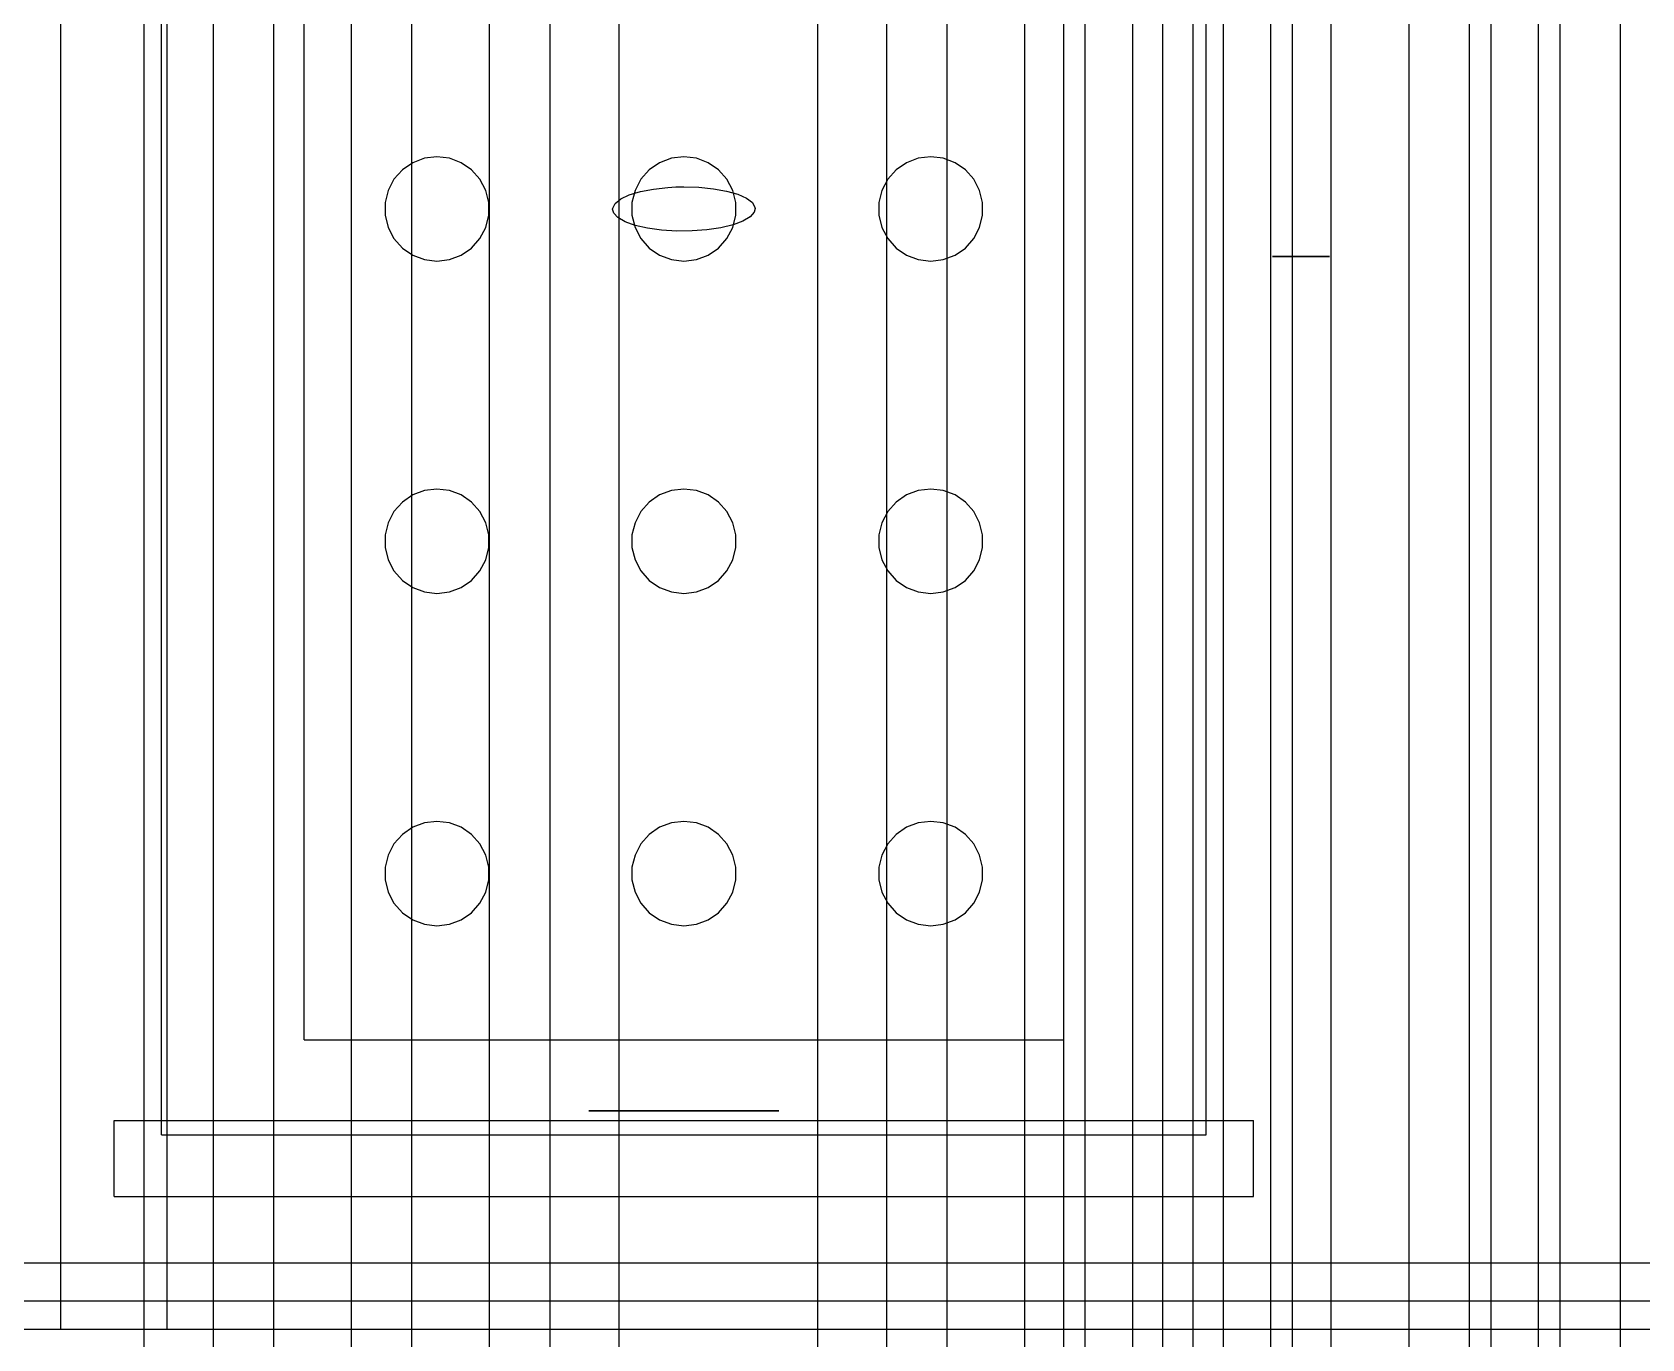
# Model space of a CAD drawing. Header units: millimetres. Extents: x -1355 to 669, y -1138 to 733.
# Drawn here: x -224.85 to -206.2, y 30.99 to 46.13 of the extents above; entities that cross this region are included whole.
import ezdxf

# ---------------------------------------------------------------- set-up
doc = ezdxf.new("R2010")
doc.units = ezdxf.units.MM
doc.layers.add('HIDDEN', color=8, linetype='Continuous')

msp = doc.modelspace()

# ---------------------------------------------------------------- linework, layer by layer
at = {"layer": 'HIDDEN'}
for points in [[(-223.55, 4.93), (-223.55, 276.75)], [(-223.55, 4.93), (-223.55, 276.75)], [(-218.05, 4.93), (-218.05, 276.75)], [(-218.05, 4.93), (-218.05, 276.75)], [(-215.75, 5.15), (-215.75, 276.75)], [(-215.75, 5.15), (-215.75, 276.75)], [(-210.25, 5.15), (-210.25, 276.75)], [(-210.25, 5.15), (-210.25, 276.75)], [(-207.95, 5.37), (-207.95, 276.75)], [(-207.95, 5.37), (-207.95, 276.75)], [(-222.75, 5.43), (-222.75, 276.25)], [(-222.75, 5.43), (-222.75, 276.25)], [(-222.05, 5.43), (-222.05, 276.25)], [(-222.05, 5.43), (-222.05, 276.25)], [(-221.15, 5.43), (-221.15, 276.25)], [(-221.15, 5.43), (-221.15, 276.25)], [(-220.45, 5.43), (-220.45, 276.25)], [(-220.45, 5.43), (-220.45, 276.25)], [(-219.55, 5.43), (-219.55, 276.25)], [(-219.55, 5.43), (-219.55, 276.25)], [(-218.85, 5.43), (-218.85, 276.25)], [(-218.85, 5.43), (-218.85, 276.25)], [(-214.95, 5.65), (-214.95, 276.25)], [(-214.95, 5.65), (-214.95, 276.25)], [(-214.25, 5.65), (-214.25, 276.25)], [(-214.25, 5.65), (-214.25, 276.25)], [(-213.35, 5.65), (-213.35, 276.25)], [(-213.35, 5.65), (-213.35, 276.25)], [(-212.65, 5.65), (-212.65, 276.25)], [(-212.65, 5.65), (-212.65, 276.25)], [(-211.75, 5.65), (-211.75, 276.25)], [(-211.75, 5.65), (-211.75, 276.25)], [(-211.05, 5.65), (-211.05, 276.25)], [(-211.05, 5.65), (-211.05, 276.25)], [(-207.15, 5.87), (-207.15, 276.25)], [(-207.15, 5.87), (-207.15, 276.25)], [(-206.45, 5.87), (-206.45, 276.25)], [(-206.45, 5.87), (-206.45, 276.25)], [(-224.516, 31.1), (-224.516, 56.4)], [(-224.516, 31.1), (-224.516, 56.4)], [(-224.516, 31.1), (-224.516, 56.4)], [(-224.516, 31.1), (-224.516, 56.4)], [(-223.284, 31.1), (-223.284, 56.4)], [(-223.284, 31.1), (-223.284, 56.4)], [(-223.284, 31.1), (-223.284, 56.4)], [(-223.284, 31.1), (-223.284, 56.4)], [(-212.9, 4.05), (-212.9, 56.18)], [(-212.9, 4.05), (-212.9, 56.18)], [(-207.4, 4.05), (-207.4, 56.18)], [(-207.4, 4.05), (-207.4, 56.18)], [(-212.1, 4.55), (-212.1, 55.68)], [(-212.1, 4.55), (-212.1, 55.68)], [(-211.4, 4.55), (-211.4, 55.68)], [(-211.4, 4.55), (-211.4, 55.68)], [(-210.5, 4.55), (-210.5, 55.68)], [(-210.5, 4.55), (-210.5, 55.68)], [(-209.8, 4.55), (-209.8, 55.68)], [(-209.8, 4.55), (-209.8, 55.68)], [(-208.9, 4.55), (-208.9, 55.68)], [(-208.9, 4.55), (-208.9, 55.68)], [(-208.2, 4.55), (-208.2, 55.68)], [(-208.2, 4.55), (-208.2, 55.68)], [(-223.35, 33.355), (-223.35, 54.805)], [(-223.35, 33.355), (-223.35, 54.805)], [(-211.25, 33.355), (-211.25, 54.805)], [(-211.25, 33.355), (-211.25, 54.805)], [(-221.7, 34.455), (-221.7, 53.705)], [(-221.7, 34.455), (-221.7, 53.705)], [(-221.7, 34.455), (-221.7, 53.705)], [(-221.7, 34.455), (-221.7, 53.705)], [(-221.7, 34.455), (-221.7, 53.705)], [(-221.7, 34.455), (-221.7, 53.705)], [(-221.7, 34.455), (-221.7, 53.705)], [(-221.7, 34.455), (-221.7, 53.705)], [(-221.7, 34.455), (-221.7, 53.705)], [(-221.7, 34.455), (-221.7, 53.705)], [(-221.7, 34.455), (-221.7, 53.705)], [(-221.7, 34.455), (-221.7, 53.705)], [(-221.7, 34.455), (-221.7, 53.705)], [(-221.7, 34.455), (-221.7, 53.705)], [(-221.7, 34.455), (-221.7, 53.705)], [(-221.7, 34.455), (-221.7, 53.705)], [(-221.7, 34.455), (-221.7, 53.705)], [(-221.7, 34.455), (-221.7, 53.705)], [(-221.7, 34.455), (-221.7, 53.705)], [(-221.7, 34.455), (-221.7, 53.705)], [(-221.7, 34.455), (-221.7, 53.705)], [(-221.7, 34.455), (-221.7, 53.705)], [(-221.7, 34.455), (-221.7, 53.705)], [(-221.7, 34.455), (-221.7, 53.705)], [(-221.7, 34.455), (-221.7, 53.705)], [(-221.7, 34.455), (-221.7, 53.705)], [(-221.7, 34.455), (-221.7, 53.705)], [(-221.7, 34.455), (-221.7, 53.705)], [(-221.7, 34.455), (-221.7, 53.705)], [(-221.7, 34.455), (-221.7, 53.705)], [(-221.7, 34.455), (-221.7, 53.705)], [(-221.7, 34.455), (-221.7, 53.705)], [(-221.7, 34.455), (-221.7, 53.705)], [(-221.7, 34.455), (-221.7, 53.705)], [(-221.7, 34.455), (-221.7, 53.705)], [(-221.7, 34.455), (-221.7, 53.705)], [(-221.7, 34.455), (-221.7, 53.705)], [(-221.7, 34.455), (-221.7, 53.705)], [(-221.7, 34.455), (-221.7, 53.705)], [(-221.7, 34.455), (-221.7, 53.705)], [(-221.7, 34.455), (-221.7, 53.705)], [(-221.7, 34.455), (-221.7, 53.705)], [(-221.7, 34.455), (-221.7, 53.705)], [(-221.7, 34.455), (-221.7, 53.705)], [(-221.7, 34.455), (-221.7, 53.705)], [(-221.7, 34.455), (-221.7, 53.705)], [(-221.7, 34.455), (-221.7, 53.705)], [(-221.7, 34.455), (-221.7, 53.705)], [(-221.7, 34.455), (-221.7, 53.705)], [(-221.7, 34.455), (-221.7, 53.705)], [(-221.7, 34.455), (-221.7, 53.705)], [(-221.7, 34.455), (-221.7, 53.705)], [(-212.9, 34.455), (-212.9, 53.705)], [(-212.9, 34.455), (-212.9, 53.705)], [(-212.9, 34.455), (-212.9, 53.705)], [(-212.9, 34.455), (-212.9, 53.705)], [(-212.9, 34.455), (-212.9, 53.705)], [(-212.9, 34.455), (-212.9, 53.705)], [(-212.9, 34.455), (-212.9, 53.705)], [(-212.9, 34.455), (-212.9, 53.705)], [(-212.9, 34.455), (-212.9, 53.705)], [(-212.9, 34.455), (-212.9, 53.705)], [(-212.9, 34.455), (-212.9, 53.705)], [(-212.9, 34.455), (-212.9, 53.705)], [(-212.9, 34.455), (-212.9, 53.705)], [(-212.9, 34.455), (-212.9, 53.705)], [(-212.9, 34.455), (-212.9, 53.705)], [(-212.9, 34.455), (-212.9, 53.705)], [(-212.9, 34.455), (-212.9, 53.705)], [(-212.9, 34.455), (-212.9, 53.705)], [(-212.9, 34.455), (-212.9, 53.705)], [(-212.9, 34.455), (-212.9, 53.705)], [(-212.9, 34.455), (-212.9, 53.705)], [(-212.9, 34.455), (-212.9, 53.705)], [(-212.9, 34.455), (-212.9, 53.705)], [(-212.9, 34.455), (-212.9, 53.705)], [(-212.9, 34.455), (-212.9, 53.705)], [(-212.9, 34.455), (-212.9, 53.705)], [(-212.9, 34.455), (-212.9, 53.705)], [(-212.9, 34.455), (-212.9, 53.705)], [(-212.9, 34.455), (-212.9, 53.705)], [(-212.9, 34.455), (-212.9, 53.705)], [(-212.9, 34.455), (-212.9, 53.705)], [(-212.9, 34.455), (-212.9, 53.705)], [(-212.9, 34.455), (-212.9, 53.705)], [(-212.9, 34.455), (-212.9, 53.705)], [(-212.9, 34.455), (-212.9, 53.705)], [(-212.9, 34.455), (-212.9, 53.705)], [(-212.9, 34.455), (-212.9, 53.705)], [(-212.9, 34.455), (-212.9, 53.705)], [(-212.9, 34.455), (-212.9, 53.705)], [(-212.9, 34.455), (-212.9, 53.705)], [(-212.9, 34.455), (-212.9, 53.705)], [(-212.9, 34.455), (-212.9, 53.705)], [(-212.9, 34.455), (-212.9, 53.705)], [(-212.9, 34.455), (-212.9, 53.705)], [(-212.9, 34.455), (-212.9, 53.705)], [(-212.9, 34.455), (-212.9, 53.705)], [(-212.9, 34.455), (-212.9, 53.705)], [(-212.9, 34.455), (-212.9, 53.705)], [(-212.9, 34.455), (-212.9, 53.705)], [(-212.9, 34.455), (-212.9, 53.705)], [(-212.9, 34.455), (-212.9, 53.705)], [(-212.9, 34.455), (-212.9, 53.705)], [(-220.441, 44.616), (-220.561, 44.533)], [(-220.441, 44.616), (-220.561, 44.533)], [(-220.305, 44.667), (-220.441, 44.616)], [(-220.305, 44.667), (-220.441, 44.616)], [(-220.16, 44.685), (-220.305, 44.667)], [(-220.16, 44.685), (-220.305, 44.667)], [(-220.015, 44.667), (-220.16, 44.685)], [(-220.015, 44.667), (-220.16, 44.685)], [(-219.879, 44.616), (-220.015, 44.667)], [(-219.879, 44.616), (-220.015, 44.667)], [(-219.759, 44.533), (-219.879, 44.616)], [(-219.759, 44.533), (-219.879, 44.616)], [(-217.581, 44.616), (-217.701, 44.533)], [(-217.581, 44.616), (-217.701, 44.533)], [(-217.445, 44.667), (-217.581, 44.616)], [(-217.445, 44.667), (-217.581, 44.616)], [(-217.3, 44.685), (-217.445, 44.667)], [(-217.3, 44.685), (-217.445, 44.667)], [(-217.155, 44.667), (-217.3, 44.685)], [(-217.155, 44.667), (-217.3, 44.685)], [(-217.019, 44.616), (-217.155, 44.667)], [(-217.019, 44.616), (-217.155, 44.667)], [(-216.899, 44.533), (-217.019, 44.616)], [(-216.899, 44.533), (-217.019, 44.616)], [(-214.721, 44.616), (-214.841, 44.533)], [(-214.721, 44.616), (-214.841, 44.533)], [(-214.585, 44.667), (-214.721, 44.616)], [(-214.585, 44.667), (-214.721, 44.616)], [(-214.44, 44.685), (-214.585, 44.667)], [(-214.44, 44.685), (-214.585, 44.667)], [(-214.295, 44.667), (-214.44, 44.685)], [(-214.295, 44.667), (-214.44, 44.685)], [(-214.159, 44.616), (-214.295, 44.667)], [(-214.159, 44.616), (-214.295, 44.667)], [(-214.039, 44.533), (-214.159, 44.616)], [(-214.039, 44.533), (-214.159, 44.616)], [(-220.658, 44.424), (-220.726, 44.295)], [(-220.658, 44.424), (-220.726, 44.295)], [(-220.561, 44.533), (-220.658, 44.424)], [(-220.561, 44.533), (-220.658, 44.424)], [(-219.662, 44.424), (-219.759, 44.533)], [(-219.662, 44.424), (-219.759, 44.533)], [(-219.594, 44.295), (-219.662, 44.424)], [(-219.594, 44.295), (-219.662, 44.424)], [(-217.798, 44.424), (-217.866, 44.295)], [(-217.798, 44.424), (-217.866, 44.295)], [(-217.701, 44.533), (-217.798, 44.424)], [(-217.701, 44.533), (-217.798, 44.424)], [(-216.802, 44.424), (-216.899, 44.533)], [(-216.802, 44.424), (-216.899, 44.533)], [(-216.734, 44.295), (-216.802, 44.424)], [(-216.734, 44.295), (-216.802, 44.424)], [(-214.938, 44.424), (-215.006, 44.295)], [(-214.938, 44.424), (-215.006, 44.295)], [(-214.841, 44.533), (-214.938, 44.424)], [(-214.841, 44.533), (-214.938, 44.424)], [(-213.942, 44.424), (-214.039, 44.533)], [(-213.942, 44.424), (-214.039, 44.533)], [(-213.874, 44.295), (-213.942, 44.424)], [(-213.874, 44.295), (-213.942, 44.424)], [(-220.726, 44.295), (-220.761, 44.153)], [(-220.726, 44.295), (-220.761, 44.153)], [(-219.559, 44.153), (-219.594, 44.295)], [(-219.559, 44.153), (-219.594, 44.295)], [(-218.097, 44.144), (-218.032, 44.196)], [(-218.032, 44.196), (-217.933, 44.243)], [(-217.933, 44.243), (-217.804, 44.282)], [(-217.866, 44.295), (-217.901, 44.153)], [(-217.866, 44.295), (-217.901, 44.153)], [(-217.804, 44.282), (-217.652, 44.311)], [(-217.652, 44.311), (-217.485, 44.33)], [(-217.485, 44.33), (-217.394, 44.335)], [(-217.394, 44.335), (-217.302, 44.337)], [(-217.302, 44.337), (-217.126, 44.332)], [(-217.126, 44.332), (-216.958, 44.315)], [(-216.958, 44.315), (-216.805, 44.287)], [(-216.805, 44.287), (-216.674, 44.25)], [(-216.699, 44.153), (-216.734, 44.295)], [(-216.699, 44.153), (-216.734, 44.295)], [(-216.674, 44.25), (-216.573, 44.204)], [(-216.573, 44.204), (-216.506, 44.153)], [(-215.006, 44.295), (-215.041, 44.153)], [(-215.006, 44.295), (-215.041, 44.153)], [(-213.839, 44.153), (-213.874, 44.295)], [(-213.839, 44.153), (-213.874, 44.295)], [(-220.761, 44.153), (-220.761, 44.007)], [(-220.761, 44.153), (-220.761, 44.007)], [(-220.761, 44.007), (-220.726, 43.865)], [(-220.761, 44.007), (-220.726, 43.865)], [(-219.594, 43.865), (-219.559, 44.007)], [(-219.594, 43.865), (-219.559, 44.007)], [(-219.559, 44.007), (-219.559, 44.153)], [(-219.559, 44.007), (-219.559, 44.153)], [(-218.125, 44.076), (-218.124, 44.089)], [(-218.113, 44.033), (-218.125, 44.076)], [(-218.124, 44.089), (-218.097, 44.144)], [(-218.064, 43.98), (-218.113, 44.033)], [(-217.901, 44.153), (-217.901, 44.007)], [(-217.901, 44.153), (-217.901, 44.007)], [(-217.901, 44.007), (-217.866, 43.865)], [(-217.901, 44.007), (-217.866, 43.865)], [(-216.734, 43.865), (-216.699, 44.007)], [(-216.734, 43.865), (-216.699, 44.007)], [(-216.699, 44.007), (-216.699, 44.153)], [(-216.699, 44.007), (-216.699, 44.153)], [(-216.485, 44.043), (-216.532, 43.989)], [(-216.506, 44.153), (-216.476, 44.098)], [(-216.475, 44.084), (-216.485, 44.043)], [(-216.476, 44.098), (-216.475, 44.084)], [(-215.041, 44.153), (-215.041, 44.007)], [(-215.041, 44.153), (-215.041, 44.007)], [(-215.041, 44.007), (-215.006, 43.865)], [(-215.041, 44.007), (-215.006, 43.865)], [(-213.874, 43.865), (-213.839, 44.007)], [(-213.874, 43.865), (-213.839, 44.007)], [(-213.839, 44.007), (-213.839, 44.153)], [(-213.839, 44.007), (-213.839, 44.153)], [(-220.726, 43.865), (-220.658, 43.736)], [(-220.726, 43.865), (-220.658, 43.736)], [(-219.662, 43.736), (-219.594, 43.865)], [(-219.662, 43.736), (-219.594, 43.865)], [(-217.979, 43.932), (-218.064, 43.98)], [(-217.863, 43.89), (-217.979, 43.932)], [(-217.866, 43.865), (-217.798, 43.736)], [(-217.866, 43.865), (-217.798, 43.736)], [(-217.72, 43.857), (-217.863, 43.89)], [(-217.558, 43.835), (-217.72, 43.857)], [(-217.383, 43.824), (-217.558, 43.835)], [(-217.205, 43.825), (-217.383, 43.824)], [(-217.032, 43.838), (-217.205, 43.825)], [(-216.87, 43.862), (-217.032, 43.838)], [(-216.729, 43.896), (-216.87, 43.862)], [(-216.802, 43.736), (-216.734, 43.865)], [(-216.802, 43.736), (-216.734, 43.865)], [(-216.615, 43.939), (-216.729, 43.896)], [(-216.532, 43.989), (-216.615, 43.939)], [(-215.006, 43.865), (-214.938, 43.736)], [(-215.006, 43.865), (-214.938, 43.736)], [(-213.942, 43.736), (-213.874, 43.865)], [(-213.942, 43.736), (-213.874, 43.865)], [(-220.658, 43.736), (-220.561, 43.627)], [(-220.658, 43.736), (-220.561, 43.627)], [(-219.759, 43.627), (-219.662, 43.736)], [(-219.759, 43.627), (-219.662, 43.736)], [(-217.798, 43.736), (-217.701, 43.627)], [(-217.798, 43.736), (-217.701, 43.627)], [(-216.899, 43.627), (-216.802, 43.736)], [(-216.899, 43.627), (-216.802, 43.736)], [(-214.938, 43.736), (-214.841, 43.627)], [(-214.938, 43.736), (-214.841, 43.627)], [(-214.039, 43.627), (-213.942, 43.736)], [(-214.039, 43.627), (-213.942, 43.736)], [(-220.561, 43.627), (-220.441, 43.544)], [(-220.561, 43.627), (-220.441, 43.544)], [(-220.441, 43.544), (-220.305, 43.493)], [(-220.441, 43.544), (-220.305, 43.493)], [(-220.305, 43.493), (-220.16, 43.475)], [(-220.305, 43.493), (-220.16, 43.475)], [(-220.16, 43.475), (-220.015, 43.493)], [(-220.16, 43.475), (-220.015, 43.493)], [(-220.015, 43.493), (-219.879, 43.544)], [(-220.015, 43.493), (-219.879, 43.544)], [(-219.879, 43.544), (-219.759, 43.627)], [(-219.879, 43.544), (-219.759, 43.627)], [(-217.701, 43.627), (-217.581, 43.544)], [(-217.701, 43.627), (-217.581, 43.544)], [(-217.581, 43.544), (-217.445, 43.493)], [(-217.581, 43.544), (-217.445, 43.493)], [(-217.445, 43.493), (-217.3, 43.475)], [(-217.445, 43.493), (-217.3, 43.475)], [(-217.3, 43.475), (-217.155, 43.493)], [(-217.3, 43.475), (-217.155, 43.493)], [(-217.155, 43.493), (-217.019, 43.544)], [(-217.155, 43.493), (-217.019, 43.544)], [(-217.019, 43.544), (-216.899, 43.627)], [(-217.019, 43.544), (-216.899, 43.627)], [(-214.841, 43.627), (-214.721, 43.544)], [(-214.841, 43.627), (-214.721, 43.544)], [(-214.721, 43.544), (-214.585, 43.493)], [(-214.721, 43.544), (-214.585, 43.493)], [(-214.585, 43.493), (-214.44, 43.475)], [(-214.585, 43.493), (-214.44, 43.475)], [(-214.44, 43.475), (-214.295, 43.493)], [(-214.44, 43.475), (-214.295, 43.493)], [(-214.295, 43.493), (-214.159, 43.544)], [(-214.295, 43.493), (-214.159, 43.544)], [(-214.159, 43.544), (-214.039, 43.627)], [(-214.159, 43.544), (-214.039, 43.627)], [(-210.48, 43.53), (-210.478, 43.53)], [(-210.478, 43.53), (-210.48, 43.53)], [(-210.478, 43.53), (-210.459, 43.53)], [(-210.459, 43.53), (-210.478, 43.53)], [(-210.459, 43.53), (-210.422, 43.53)], [(-210.422, 43.53), (-210.459, 43.53)], [(-210.422, 43.53), (-210.369, 43.53)], [(-210.369, 43.53), (-210.422, 43.53)], [(-210.369, 43.53), (-210.303, 43.53)], [(-210.303, 43.53), (-210.369, 43.53)], [(-210.303, 43.53), (-210.229, 43.53)], [(-210.229, 43.53), (-210.303, 43.53)], [(-210.229, 43.53), (-210.15, 43.53)], [(-210.15, 43.53), (-210.229, 43.53)], [(-210.071, 43.53), (-210.15, 43.53)], [(-210.15, 43.53), (-210.071, 43.53)], [(-209.997, 43.53), (-210.071, 43.53)], [(-210.071, 43.53), (-209.997, 43.53)], [(-209.931, 43.53), (-209.997, 43.53)], [(-209.997, 43.53), (-209.931, 43.53)], [(-209.878, 43.53), (-209.931, 43.53)], [(-209.931, 43.53), (-209.878, 43.53)], [(-209.841, 43.53), (-209.878, 43.53)], [(-209.878, 43.53), (-209.841, 43.53)], [(-209.822, 43.53), (-209.841, 43.53)], [(-209.841, 43.53), (-209.822, 43.53)], [(-209.82, 43.53), (-209.822, 43.53)], [(-209.822, 43.53), (-209.82, 43.53)], [(-220.16, 40.835), (-220.305, 40.817)], [(-220.16, 40.835), (-220.305, 40.817)], [(-220.015, 40.817), (-220.16, 40.835)], [(-220.015, 40.817), (-220.16, 40.835)], [(-217.3, 40.835), (-217.445, 40.817)], [(-217.3, 40.835), (-217.445, 40.817)], [(-217.155, 40.817), (-217.3, 40.835)], [(-217.155, 40.817), (-217.3, 40.835)], [(-214.44, 40.835), (-214.585, 40.817)], [(-214.44, 40.835), (-214.585, 40.817)], [(-214.295, 40.817), (-214.44, 40.835)], [(-214.295, 40.817), (-214.44, 40.835)], [(-220.561, 40.683), (-220.658, 40.574)], [(-220.561, 40.683), (-220.658, 40.574)], [(-220.441, 40.766), (-220.561, 40.683)], [(-220.441, 40.766), (-220.561, 40.683)], [(-220.305, 40.817), (-220.441, 40.766)], [(-220.305, 40.817), (-220.441, 40.766)], [(-219.879, 40.766), (-220.015, 40.817)], [(-219.879, 40.766), (-220.015, 40.817)], [(-219.759, 40.683), (-219.879, 40.766)], [(-219.759, 40.683), (-219.879, 40.766)], [(-219.662, 40.574), (-219.759, 40.683)], [(-219.662, 40.574), (-219.759, 40.683)], [(-217.701, 40.683), (-217.798, 40.574)], [(-217.701, 40.683), (-217.798, 40.574)], [(-217.581, 40.766), (-217.701, 40.683)], [(-217.581, 40.766), (-217.701, 40.683)], [(-217.445, 40.817), (-217.581, 40.766)], [(-217.445, 40.817), (-217.581, 40.766)], [(-217.019, 40.766), (-217.155, 40.817)], [(-217.019, 40.766), (-217.155, 40.817)], [(-216.899, 40.683), (-217.019, 40.766)], [(-216.899, 40.683), (-217.019, 40.766)], [(-216.802, 40.574), (-216.899, 40.683)], [(-216.802, 40.574), (-216.899, 40.683)], [(-214.841, 40.683), (-214.938, 40.574)], [(-214.841, 40.683), (-214.938, 40.574)], [(-214.721, 40.766), (-214.841, 40.683)], [(-214.721, 40.766), (-214.841, 40.683)], [(-214.585, 40.817), (-214.721, 40.766)], [(-214.585, 40.817), (-214.721, 40.766)], [(-214.159, 40.766), (-214.295, 40.817)], [(-214.159, 40.766), (-214.295, 40.817)], [(-214.039, 40.683), (-214.159, 40.766)], [(-214.039, 40.683), (-214.159, 40.766)], [(-213.942, 40.574), (-214.039, 40.683)], [(-213.942, 40.574), (-214.039, 40.683)], [(-220.658, 40.574), (-220.726, 40.445)], [(-220.658, 40.574), (-220.726, 40.445)], [(-219.594, 40.445), (-219.662, 40.574)], [(-219.594, 40.445), (-219.662, 40.574)], [(-217.798, 40.574), (-217.866, 40.445)], [(-217.798, 40.574), (-217.866, 40.445)], [(-216.734, 40.445), (-216.802, 40.574)], [(-216.734, 40.445), (-216.802, 40.574)], [(-214.938, 40.574), (-215.006, 40.445)], [(-214.938, 40.574), (-215.006, 40.445)], [(-213.874, 40.445), (-213.942, 40.574)], [(-213.874, 40.445), (-213.942, 40.574)], [(-220.726, 40.445), (-220.761, 40.303)], [(-220.726, 40.445), (-220.761, 40.303)], [(-220.761, 40.303), (-220.761, 40.157)], [(-220.761, 40.303), (-220.761, 40.157)], [(-219.559, 40.303), (-219.594, 40.445)], [(-219.559, 40.303), (-219.594, 40.445)], [(-219.559, 40.157), (-219.559, 40.303)], [(-219.559, 40.157), (-219.559, 40.303)], [(-217.866, 40.445), (-217.901, 40.303)], [(-217.866, 40.445), (-217.901, 40.303)], [(-217.901, 40.303), (-217.901, 40.157)], [(-217.901, 40.303), (-217.901, 40.157)], [(-216.699, 40.303), (-216.734, 40.445)], [(-216.699, 40.303), (-216.734, 40.445)], [(-216.699, 40.157), (-216.699, 40.303)], [(-216.699, 40.157), (-216.699, 40.303)], [(-215.006, 40.445), (-215.041, 40.303)], [(-215.006, 40.445), (-215.041, 40.303)], [(-215.041, 40.303), (-215.041, 40.157)], [(-215.041, 40.303), (-215.041, 40.157)], [(-213.839, 40.303), (-213.874, 40.445)], [(-213.839, 40.303), (-213.874, 40.445)], [(-213.839, 40.157), (-213.839, 40.303)], [(-213.839, 40.157), (-213.839, 40.303)], [(-220.761, 40.157), (-220.726, 40.015)], [(-220.761, 40.157), (-220.726, 40.015)], [(-219.594, 40.015), (-219.559, 40.157)], [(-219.594, 40.015), (-219.559, 40.157)], [(-217.901, 40.157), (-217.866, 40.015)], [(-217.901, 40.157), (-217.866, 40.015)], [(-216.734, 40.015), (-216.699, 40.157)], [(-216.734, 40.015), (-216.699, 40.157)], [(-215.041, 40.157), (-215.006, 40.015)], [(-215.041, 40.157), (-215.006, 40.015)], [(-213.874, 40.015), (-213.839, 40.157)], [(-213.874, 40.015), (-213.839, 40.157)], [(-220.726, 40.015), (-220.658, 39.886)], [(-220.726, 40.015), (-220.658, 39.886)], [(-219.662, 39.886), (-219.594, 40.015)], [(-219.662, 39.886), (-219.594, 40.015)], [(-217.866, 40.015), (-217.798, 39.886)], [(-217.866, 40.015), (-217.798, 39.886)], [(-216.802, 39.886), (-216.734, 40.015)], [(-216.802, 39.886), (-216.734, 40.015)], [(-215.006, 40.015), (-214.938, 39.886)], [(-215.006, 40.015), (-214.938, 39.886)], [(-213.942, 39.886), (-213.874, 40.015)], [(-213.942, 39.886), (-213.874, 40.015)], [(-220.658, 39.886), (-220.561, 39.777)], [(-220.658, 39.886), (-220.561, 39.777)], [(-220.561, 39.777), (-220.441, 39.694)], [(-220.561, 39.777), (-220.441, 39.694)], [(-219.879, 39.694), (-219.759, 39.777)], [(-219.879, 39.694), (-219.759, 39.777)], [(-219.759, 39.777), (-219.662, 39.886)], [(-219.759, 39.777), (-219.662, 39.886)], [(-217.798, 39.886), (-217.701, 39.777)], [(-217.798, 39.886), (-217.701, 39.777)], [(-217.701, 39.777), (-217.581, 39.694)], [(-217.701, 39.777), (-217.581, 39.694)], [(-217.019, 39.694), (-216.899, 39.777)], [(-217.019, 39.694), (-216.899, 39.777)], [(-216.899, 39.777), (-216.802, 39.886)], [(-216.899, 39.777), (-216.802, 39.886)], [(-214.938, 39.886), (-214.841, 39.777)], [(-214.938, 39.886), (-214.841, 39.777)], [(-214.841, 39.777), (-214.721, 39.694)], [(-214.841, 39.777), (-214.721, 39.694)], [(-214.159, 39.694), (-214.039, 39.777)], [(-214.159, 39.694), (-214.039, 39.777)], [(-214.039, 39.777), (-213.942, 39.886)], [(-214.039, 39.777), (-213.942, 39.886)], [(-220.441, 39.694), (-220.305, 39.643)], [(-220.441, 39.694), (-220.305, 39.643)], [(-220.305, 39.643), (-220.16, 39.625)], [(-220.305, 39.643), (-220.16, 39.625)], [(-220.16, 39.625), (-220.015, 39.643)], [(-220.16, 39.625), (-220.015, 39.643)], [(-220.015, 39.643), (-219.879, 39.694)], [(-220.015, 39.643), (-219.879, 39.694)], [(-217.581, 39.694), (-217.445, 39.643)], [(-217.581, 39.694), (-217.445, 39.643)], [(-217.445, 39.643), (-217.3, 39.625)], [(-217.445, 39.643), (-217.3, 39.625)], [(-217.3, 39.625), (-217.155, 39.643)], [(-217.3, 39.625), (-217.155, 39.643)], [(-217.155, 39.643), (-217.019, 39.694)], [(-217.155, 39.643), (-217.019, 39.694)], [(-214.721, 39.694), (-214.585, 39.643)], [(-214.721, 39.694), (-214.585, 39.643)], [(-214.585, 39.643), (-214.44, 39.625)], [(-214.585, 39.643), (-214.44, 39.625)], [(-214.44, 39.625), (-214.295, 39.643)], [(-214.44, 39.625), (-214.295, 39.643)], [(-214.295, 39.643), (-214.159, 39.694)], [(-214.295, 39.643), (-214.159, 39.694)], [(-220.305, 36.967), (-220.441, 36.916)], [(-220.305, 36.967), (-220.441, 36.916)], [(-220.16, 36.985), (-220.305, 36.967)], [(-220.16, 36.985), (-220.305, 36.967)], [(-220.015, 36.967), (-220.16, 36.985)], [(-220.015, 36.967), (-220.16, 36.985)], [(-219.879, 36.916), (-220.015, 36.967)], [(-219.879, 36.916), (-220.015, 36.967)], [(-217.445, 36.967), (-217.581, 36.916)], [(-217.445, 36.967), (-217.581, 36.916)], [(-217.3, 36.985), (-217.445, 36.967)], [(-217.3, 36.985), (-217.445, 36.967)], [(-217.155, 36.967), (-217.3, 36.985)], [(-217.155, 36.967), (-217.3, 36.985)], [(-217.019, 36.916), (-217.155, 36.967)], [(-217.019, 36.916), (-217.155, 36.967)], [(-214.585, 36.967), (-214.721, 36.916)], [(-214.585, 36.967), (-214.721, 36.916)], [(-214.44, 36.985), (-214.585, 36.967)], [(-214.44, 36.985), (-214.585, 36.967)], [(-214.295, 36.967), (-214.44, 36.985)], [(-214.295, 36.967), (-214.44, 36.985)], [(-214.159, 36.916), (-214.295, 36.967)], [(-214.159, 36.916), (-214.295, 36.967)], [(-220.561, 36.833), (-220.658, 36.724)], [(-220.561, 36.833), (-220.658, 36.724)], [(-220.441, 36.916), (-220.561, 36.833)], [(-220.441, 36.916), (-220.561, 36.833)], [(-219.759, 36.833), (-219.879, 36.916)], [(-219.759, 36.833), (-219.879, 36.916)], [(-219.662, 36.724), (-219.759, 36.833)], [(-219.662, 36.724), (-219.759, 36.833)], [(-217.701, 36.833), (-217.798, 36.724)], [(-217.701, 36.833), (-217.798, 36.724)], [(-217.581, 36.916), (-217.701, 36.833)], [(-217.581, 36.916), (-217.701, 36.833)], [(-216.899, 36.833), (-217.019, 36.916)], [(-216.899, 36.833), (-217.019, 36.916)], [(-216.802, 36.724), (-216.899, 36.833)], [(-216.802, 36.724), (-216.899, 36.833)], [(-214.841, 36.833), (-214.938, 36.724)], [(-214.841, 36.833), (-214.938, 36.724)], [(-214.721, 36.916), (-214.841, 36.833)], [(-214.721, 36.916), (-214.841, 36.833)], [(-214.039, 36.833), (-214.159, 36.916)], [(-214.039, 36.833), (-214.159, 36.916)], [(-213.942, 36.724), (-214.039, 36.833)], [(-213.942, 36.724), (-214.039, 36.833)], [(-220.726, 36.595), (-220.761, 36.453)], [(-220.726, 36.595), (-220.761, 36.453)], [(-220.658, 36.724), (-220.726, 36.595)], [(-220.658, 36.724), (-220.726, 36.595)], [(-219.594, 36.595), (-219.662, 36.724)], [(-219.594, 36.595), (-219.662, 36.724)], [(-219.559, 36.453), (-219.594, 36.595)], [(-219.559, 36.453), (-219.594, 36.595)], [(-217.866, 36.595), (-217.901, 36.453)], [(-217.866, 36.595), (-217.901, 36.453)], [(-217.798, 36.724), (-217.866, 36.595)], [(-217.798, 36.724), (-217.866, 36.595)], [(-216.734, 36.595), (-216.802, 36.724)], [(-216.734, 36.595), (-216.802, 36.724)], [(-216.699, 36.453), (-216.734, 36.595)], [(-216.699, 36.453), (-216.734, 36.595)], [(-215.006, 36.595), (-215.041, 36.453)], [(-215.006, 36.595), (-215.041, 36.453)], [(-214.938, 36.724), (-215.006, 36.595)], [(-214.938, 36.724), (-215.006, 36.595)], [(-213.874, 36.595), (-213.942, 36.724)], [(-213.874, 36.595), (-213.942, 36.724)], [(-213.839, 36.453), (-213.874, 36.595)], [(-213.839, 36.453), (-213.874, 36.595)], [(-220.761, 36.453), (-220.761, 36.307)], [(-220.761, 36.453), (-220.761, 36.307)], [(-219.559, 36.307), (-219.559, 36.453)], [(-219.559, 36.307), (-219.559, 36.453)], [(-217.901, 36.453), (-217.901, 36.307)], [(-217.901, 36.453), (-217.901, 36.307)], [(-216.699, 36.307), (-216.699, 36.453)], [(-216.699, 36.307), (-216.699, 36.453)], [(-215.041, 36.453), (-215.041, 36.307)], [(-215.041, 36.453), (-215.041, 36.307)], [(-213.839, 36.307), (-213.839, 36.453)], [(-213.839, 36.307), (-213.839, 36.453)], [(-220.761, 36.307), (-220.726, 36.165)], [(-220.761, 36.307), (-220.726, 36.165)], [(-219.594, 36.165), (-219.559, 36.307)], [(-219.594, 36.165), (-219.559, 36.307)], [(-217.901, 36.307), (-217.866, 36.165)], [(-217.901, 36.307), (-217.866, 36.165)], [(-216.734, 36.165), (-216.699, 36.307)], [(-216.734, 36.165), (-216.699, 36.307)], [(-215.041, 36.307), (-215.006, 36.165)], [(-215.041, 36.307), (-215.006, 36.165)], [(-213.874, 36.165), (-213.839, 36.307)], [(-213.874, 36.165), (-213.839, 36.307)], [(-220.726, 36.165), (-220.658, 36.036)], [(-220.726, 36.165), (-220.658, 36.036)], [(-220.658, 36.036), (-220.561, 35.927)], [(-220.658, 36.036), (-220.561, 35.927)], [(-219.759, 35.927), (-219.662, 36.036)], [(-219.759, 35.927), (-219.662, 36.036)], [(-219.662, 36.036), (-219.594, 36.165)], [(-219.662, 36.036), (-219.594, 36.165)], [(-217.866, 36.165), (-217.798, 36.036)], [(-217.866, 36.165), (-217.798, 36.036)], [(-217.798, 36.036), (-217.701, 35.927)], [(-217.798, 36.036), (-217.701, 35.927)], [(-216.899, 35.927), (-216.802, 36.036)], [(-216.899, 35.927), (-216.802, 36.036)], [(-216.802, 36.036), (-216.734, 36.165)], [(-216.802, 36.036), (-216.734, 36.165)], [(-215.006, 36.165), (-214.938, 36.036)], [(-215.006, 36.165), (-214.938, 36.036)], [(-214.938, 36.036), (-214.841, 35.927)], [(-214.938, 36.036), (-214.841, 35.927)], [(-214.039, 35.927), (-213.942, 36.036)], [(-214.039, 35.927), (-213.942, 36.036)], [(-213.942, 36.036), (-213.874, 36.165)], [(-213.942, 36.036), (-213.874, 36.165)], [(-220.561, 35.927), (-220.441, 35.844)], [(-220.561, 35.927), (-220.441, 35.844)], [(-220.441, 35.844), (-220.305, 35.793)], [(-220.441, 35.844), (-220.305, 35.793)], [(-220.015, 35.793), (-219.879, 35.844)], [(-220.015, 35.793), (-219.879, 35.844)], [(-219.879, 35.844), (-219.759, 35.927)], [(-219.879, 35.844), (-219.759, 35.927)], [(-217.701, 35.927), (-217.581, 35.844)], [(-217.701, 35.927), (-217.581, 35.844)], [(-217.581, 35.844), (-217.445, 35.793)], [(-217.581, 35.844), (-217.445, 35.793)], [(-217.155, 35.793), (-217.019, 35.844)], [(-217.155, 35.793), (-217.019, 35.844)], [(-217.019, 35.844), (-216.899, 35.927)], [(-217.019, 35.844), (-216.899, 35.927)], [(-214.841, 35.927), (-214.721, 35.844)], [(-214.841, 35.927), (-214.721, 35.844)], [(-214.721, 35.844), (-214.585, 35.793)], [(-214.721, 35.844), (-214.585, 35.793)], [(-214.295, 35.793), (-214.159, 35.844)], [(-214.295, 35.793), (-214.159, 35.844)], [(-214.159, 35.844), (-214.039, 35.927)], [(-214.159, 35.844), (-214.039, 35.927)], [(-220.305, 35.793), (-220.16, 35.775)], [(-220.305, 35.793), (-220.16, 35.775)], [(-220.16, 35.775), (-220.015, 35.793)], [(-220.16, 35.775), (-220.015, 35.793)], [(-217.445, 35.793), (-217.3, 35.775)], [(-217.445, 35.793), (-217.3, 35.775)], [(-217.3, 35.775), (-217.155, 35.793)], [(-217.3, 35.775), (-217.155, 35.793)], [(-214.585, 35.793), (-214.44, 35.775)], [(-214.585, 35.793), (-214.44, 35.775)], [(-214.44, 35.775), (-214.295, 35.793)], [(-214.44, 35.775), (-214.295, 35.793)], [(-221.7, 34.455), (-212.9, 34.455)], [(-221.7, 34.455), (-212.9, 34.455)], [(-221.7, 34.455), (-212.9, 34.455)], [(-221.7, 34.455), (-212.9, 34.455)], [(-221.7, 34.455), (-212.9, 34.455)], [(-221.7, 34.455), (-212.9, 34.455)], [(-221.7, 34.455), (-212.9, 34.455)], [(-221.7, 34.455), (-212.9, 34.455)], [(-221.7, 34.455), (-212.9, 34.455)], [(-221.7, 34.455), (-212.9, 34.455)], [(-221.7, 34.455), (-212.9, 34.455)], [(-221.7, 34.455), (-212.9, 34.455)], [(-221.7, 34.455), (-212.9, 34.455)], [(-221.7, 34.455), (-212.9, 34.455)], [(-221.7, 34.455), (-212.9, 34.455)], [(-221.7, 34.455), (-212.9, 34.455)], [(-221.7, 34.455), (-212.9, 34.455)], [(-221.7, 34.455), (-212.9, 34.455)], [(-221.7, 34.455), (-212.9, 34.455)], [(-221.7, 34.455), (-212.9, 34.455)], [(-221.7, 34.455), (-212.9, 34.455)], [(-221.7, 34.455), (-212.9, 34.455)], [(-221.7, 34.455), (-212.9, 34.455)], [(-221.7, 34.455), (-212.9, 34.455)], [(-221.7, 34.455), (-212.9, 34.455)], [(-221.7, 34.455), (-212.9, 34.455)], [(-221.7, 34.455), (-212.9, 34.455)], [(-221.7, 34.455), (-212.9, 34.455)], [(-221.7, 34.455), (-212.9, 34.455)], [(-221.7, 34.455), (-212.9, 34.455)], [(-221.7, 34.455), (-212.9, 34.455)], [(-221.7, 34.455), (-212.9, 34.455)], [(-221.7, 34.455), (-212.9, 34.455)], [(-221.7, 34.455), (-212.9, 34.455)], [(-221.7, 34.455), (-212.9, 34.455)], [(-221.7, 34.455), (-212.9, 34.455)], [(-221.7, 34.455), (-212.9, 34.455)], [(-221.7, 34.455), (-212.9, 34.455)], [(-221.7, 34.455), (-212.9, 34.455)], [(-221.7, 34.455), (-212.9, 34.455)], [(-221.7, 34.455), (-212.9, 34.455)], [(-221.7, 34.455), (-212.9, 34.455)], [(-221.7, 34.455), (-212.9, 34.455)], [(-221.7, 34.455), (-212.9, 34.455)], [(-221.7, 34.455), (-212.9, 34.455)], [(-221.7, 34.455), (-212.9, 34.455)], [(-221.7, 34.455), (-212.9, 34.455)], [(-221.7, 34.455), (-212.9, 34.455)], [(-221.7, 34.455), (-212.9, 34.455)], [(-221.7, 34.455), (-212.9, 34.455)], [(-221.7, 34.455), (-212.9, 34.455)], [(-221.7, 34.455), (-212.9, 34.455)], [(-218.4, 33.63), (-218.392, 33.63)], [(-218.392, 33.63), (-218.4, 33.63)], [(-218.392, 33.63), (-218.329, 33.63)], [(-218.329, 33.63), (-218.392, 33.63)], [(-218.329, 33.63), (-218.205, 33.63)], [(-218.205, 33.63), (-218.329, 33.63)], [(-218.205, 33.63), (-218.029, 33.63)], [(-218.029, 33.63), (-218.205, 33.63)], [(-218.029, 33.63), (-217.811, 33.63)], [(-217.811, 33.63), (-218.029, 33.63)], [(-217.811, 33.63), (-217.563, 33.63)], [(-217.563, 33.63), (-217.811, 33.63)], [(-217.563, 33.63), (-217.3, 33.63)], [(-217.3, 33.63), (-217.563, 33.63)], [(-217.037, 33.63), (-217.3, 33.63)], [(-217.3, 33.63), (-217.037, 33.63)], [(-216.789, 33.63), (-217.037, 33.63)], [(-217.037, 33.63), (-216.789, 33.63)], [(-216.571, 33.63), (-216.789, 33.63)], [(-216.789, 33.63), (-216.571, 33.63)], [(-216.395, 33.63), (-216.571, 33.63)], [(-216.571, 33.63), (-216.395, 33.63)], [(-216.271, 33.63), (-216.395, 33.63)], [(-216.395, 33.63), (-216.271, 33.63)], [(-216.208, 33.63), (-216.271, 33.63)], [(-216.271, 33.63), (-216.208, 33.63)], [(-216.2, 33.63), (-216.208, 33.63)], [(-216.208, 33.63), (-216.2, 33.63)], [(-223.9, 33.52), (-210.7, 33.52)], [(-223.9, 33.52), (-210.7, 33.52)], [(-223.9, 32.64), (-223.9, 33.52)], [(-223.9, 32.64), (-223.9, 33.52)], [(-210.7, 32.64), (-210.7, 33.52)], [(-210.7, 32.64), (-210.7, 33.52)], [(-223.35, 33.355), (-211.25, 33.355)], [(-223.35, 33.355), (-211.25, 33.355)], [(-223.9, 32.64), (-210.7, 32.64)], [(-223.9, 32.64), (-210.7, 32.64)], [(-317.4, 31.87), (-97.4, 31.87)], [(-317.4, 31.87), (-97.4, 31.87)], [(-317.4, 31.87), (-97.4, 31.87)], [(-317.4, 31.87), (-97.4, 31.87)], [(-317.4, 31.43), (-97.4, 31.43)], [(-317.4, 31.43), (-97.4, 31.43)], [(-317.4, 31.1), (-97.4, 31.1)], [(-317.4, 31.1), (-97.4, 31.1)], [(-317.4, 31.1), (-97.4, 31.1)], [(-317.4, 31.1), (-97.4, 31.1)], [(-224.516, 31.1), (-223.284, 31.1)], [(-224.516, 31.1), (-223.284, 31.1)], [(-224.516, 31.1), (-223.284, 31.1)], [(-224.516, 31.1), (-223.284, 31.1)]]:
    msp.add_lwpolyline(points, dxfattribs=at)

doc.saveas('drawing.dxf')
